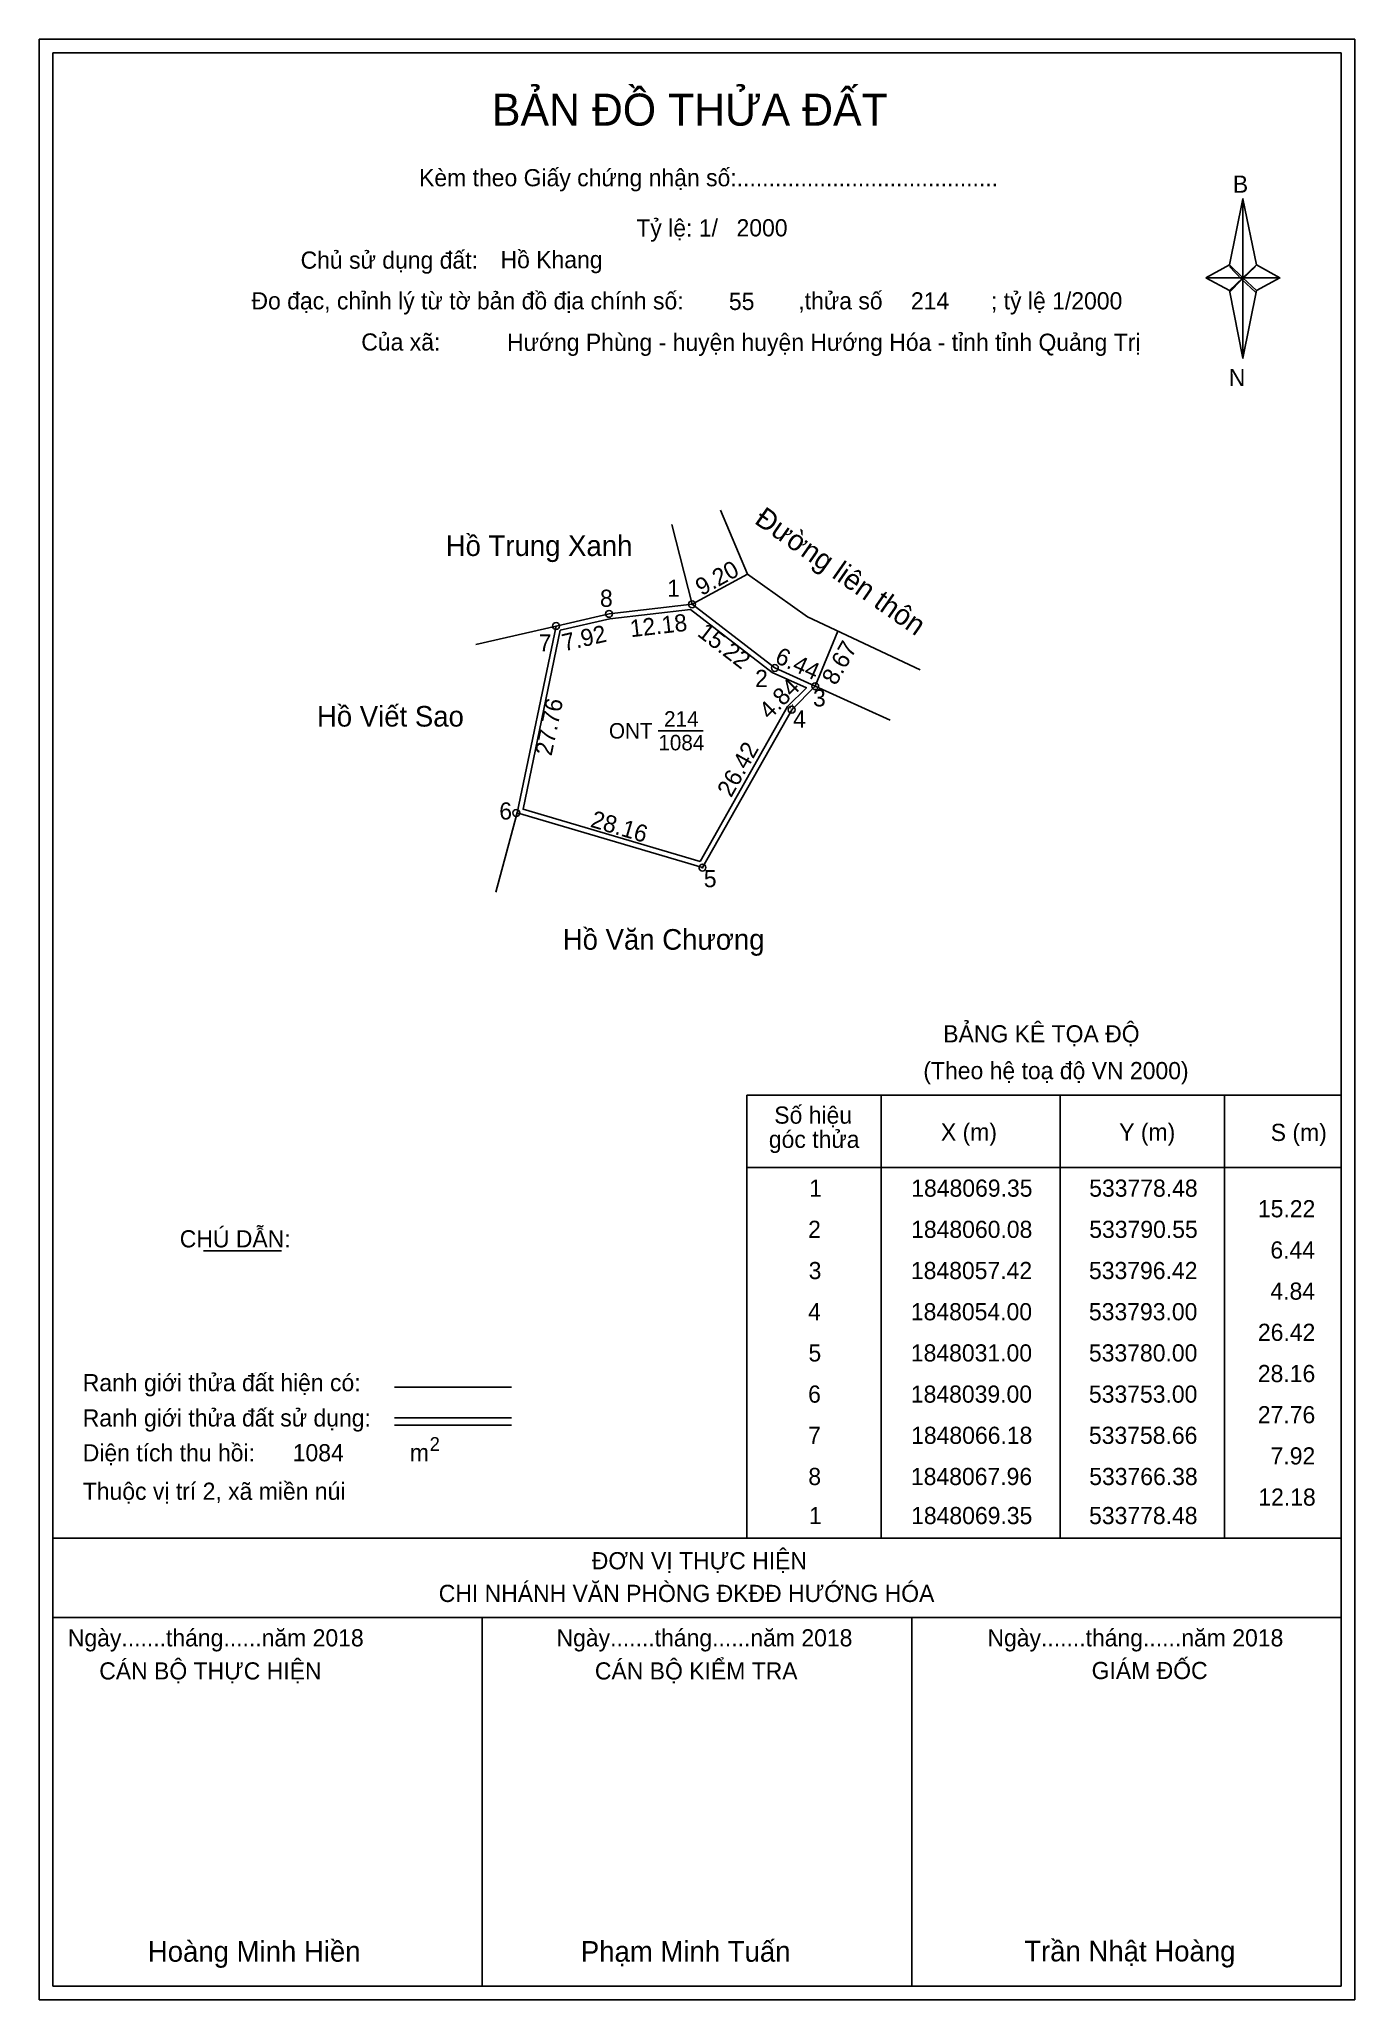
# Model space of a CAD drawing. Extents: x 533683 to 533875, y 1847866 to 1848152.
import ezdxf

# ---------------------------------------------------------------- set-up
doc = ezdxf.new("R2010")
doc.units = 0
for name, color, linetype in [('Level 1', 7, 'Continuous'), ('Level 10', 7, 'Continuous'), ('Level 11', 7, 'Continuous'), ('Level 13', 7, 'Continuous'), ('Level 20', 7, 'Continuous'), ('Level 23', 7, 'Continuous'), ('Level 27', 7, 'Continuous'), ('Level 3', 7, 'Continuous'), ('Level 36', 7, 'Continuous'), ('Level 49', 7, 'Continuous'), ('Level 5', 7, 'Continuous'), ('Level 53', 7, 'Continuous'), ('Level 55', 7, 'Continuous'), ('Level 6', 7, 'Continuous'), ('Level 63', 7, 'Continuous'), ('Level 9', 7, 'Continuous')]:
    doc.layers.add(name, color=color, linetype=linetype)

msp = doc.modelspace()

# ---------------------------------------------------------------- linework, layer by layer
at = {"layer": 'Level 1'}
for p, q in [((533685.35, 1848149.66), (533685.35, 1848149.66)), ((533856.77, 1848118.78), (533858.74, 1848128.42)), ((533858.74, 1848128.42), (533858.74, 1848116.89)), ((533858.74, 1848128.42), (533860.71, 1848118.78)), ((533853.33, 1848116.89), (533856.77, 1848118.78)), ((533856.77, 1848118.78), (533858.74, 1848116.89)), ((533858.59, 1848116.68), (533856.77, 1848118.56)), ((533860.56, 1848118.56), (533858.59, 1848116.68)), ((533858.59, 1848116.68), (533860.56, 1848118.56)), ((533860.71, 1848118.78), (533858.74, 1848116.89)), ((533858.74, 1848116.89), (533856.77, 1848115.05)), ((533858.59, 1848116.68), (533856.77, 1848114.84)), ((533856.77, 1848114.84), (533858.59, 1848116.68)), ((533856.77, 1848115.05), (533858.74, 1848105.2)), ((533860.56, 1848114.84), (533858.59, 1848116.68)), ((533858.74, 1848116.89), (533858.74, 1848105.2)), ((533858.74, 1848116.89), (533864.15, 1848116.89)), ((533858.74, 1848116.89), (533860.71, 1848115.05)), ((533860.71, 1848115.05), (533858.74, 1848105.2)), ((533860.71, 1848115.05), (533864.15, 1848116.89)), ((533786.45, 1847997.83), (533873.05, 1847997.83)), ((533806.04, 1847933.31), (533806.04, 1847997.83)), ((533832.11, 1847933.31), (533832.11, 1847997.83)), ((533856.08, 1847997.83), (533856.08, 1847933.31)), ((533786.45, 1847987.31), (533873.05, 1847987.31)), ((533707.27, 1847975.17), (533718.67, 1847975.17)), ((533735.13, 1847955.32), (533752.15, 1847955.32)), ((533735.13, 1847950.87), (533752.15, 1847950.87)), ((533735.13, 1847949.78), (533752.15, 1847949.78)), ((533792.18, 1847933.31), (533685.35, 1847933.31)), ((533873.05, 1847933.31), (533768.21, 1847933.31)), ((533786.45, 1847933.31), (533873.05, 1847933.31)), ((533873.05, 1847921.76), (533685.35, 1847921.76)), ((533685.35, 1847868.09), (533685.35, 1847921.76)), ((533873.05, 1847868.09), (533873.05, 1847868.09))]:
    msp.add_line(p, q, dxfattribs=at)
for points in [[(533856.77, 1848118.78), (533858.74, 1848128.42), (533858.74, 1848116.89)], [(533858.74, 1848116.89), (533860.71, 1848118.78), (533864.15, 1848116.89)], [(533853.33, 1848116.89), (533856.77, 1848115.05), (533858.74, 1848116.89)], [(533858.74, 1848116.89), (533858.74, 1848105.2), (533860.71, 1848115.05)]]:
    msp.add_lwpolyline(points, close=True, dxfattribs=at)
at = {"layer": 'Level 10'}
for points in [[(533766.38, 1848067.96), (533778.48, 1848069.35), (533790.55, 1848060.08), (533796.42, 1848057.42), (533793, 1848054), (533780, 1848031), (533753, 1848039), (533758.66, 1848066.18)], [(533779.65, 1848031.87), (533753.85, 1848039.51), (533759.28, 1848065.57), (533766.5, 1848067.24), (533778.27, 1848068.59), (533790.17, 1848059.44), (533795.15, 1848057.19), (533792.41, 1848054.45)]]:
    msp.add_lwpolyline(points, close=True, dxfattribs=at)
at = {"layer": 'Level 11'}
for p, q in [((533786.56, 1848073.75), (533778.48, 1848069.35)), ((533799.7, 1848065.44), (533796.42, 1848057.42))]:
    msp.add_line(p, q, dxfattribs=at)
for centre in [(533778.48, 1848069.35), (533758.66, 1848066.18), (533766.38, 1848067.96), (533790.55, 1848060.08), (533796.42, 1848057.42), (533793, 1848054), (533752.87, 1848038.96), (533780, 1848031)]:
    msp.add_circle(centre, 0.5, dxfattribs=at)
at = {"layer": 'Level 20'}
for p, q in [((533778.48, 1848069.35), (533790.55, 1848060.08)), ((533753, 1848039), (533758.66, 1848066.18)), ((533758.66, 1848066.18), (533766.38, 1848067.96))]:
    msp.add_line(p, q, dxfattribs=at)
at = {"layer": 'Level 23'}
msp.add_line((533811.71, 1848059.81), (533795.28, 1848067.52), dxfattribs=at)
msp.add_lwpolyline([(533795.28, 1848067.52), (533786.56, 1848073.75), (533782.63, 1848083.08)], dxfattribs=at)
at = {"layer": 'Level 27'}
for p, q in [((533778.48, 1848069.35), (533775.51, 1848080.98)), ((533758.66, 1848066.18), (533746.96, 1848063.49)), ((533796.42, 1848057.42), (533807.36, 1848052.49)), ((533753, 1848039), (533749.87, 1848027.41))]:
    msp.add_line(p, q, dxfattribs=at)
at = {"layer": 'Level 3'}
msp.add_line((533786.45, 1847997.83), (533786.45, 1847933.31), dxfattribs=at)
at = {"layer": 'Level 5'}
for p, q in [((533685.35, 1847921.76), (533685.35, 1847868.09)), ((533685.35, 1847921.76), (533685.35, 1847868.09)), ((533747.92, 1847921.76), (533747.92, 1847868.09)), ((533810.48, 1847921.76), (533810.48, 1847868.09))]:
    msp.add_line(p, q, dxfattribs=at)
at = {"layer": 'Level 63'}
for points in [[(533683.35, 1848151.66), (533875.05, 1848151.66), (533875.05, 1847866.09), (533683.35, 1847866.09)], [(533685.35, 1848149.66), (533873.05, 1848149.66), (533873.05, 1847868.09), (533685.35, 1847868.09)]]:
    msp.add_lwpolyline(points, close=True, dxfattribs=at)
at = {"layer": 'Level 9'}
msp.add_line((533773.56, 1848050.93), (533780.1, 1848050.93), dxfattribs=at)

# ---------------------------------------------------------------- texts
at = {"layer": 'Level 1'}
for s, height, p in [('BẢN ĐỒ THỬA ĐẤT', 4.6657, (533749.32, 1848139.07)), ('Kèm theo Giấy chứng nhận số:.........................................', 2.5, (533738.7, 1848130.24)), ('B', 2.5, (533857.28, 1848129.3)), ('Chủ sử dụng đất:', 2.5, (533721.44, 1848118.24)), ('Đo đạc, chỉnh lý từ tờ bản đồ địa chính số:                  ,thửa số                 ; tỷ lệ 1/2000', 2.5, (533714.28, 1848112.31)), ('Của xã:', 2.5, (533730.28, 1848106.31)), ('N', 2.5, (533856.68, 1848101.13)), ('BẢNG KÊ TỌA ĐỘ', 2.5, (533815.08, 1848005.54)), ('(Theo hệ toạ độ VN 2000)', 2.5, (533812.18, 1848000.18)), ('Số hiệu', 2.5, (533790.46, 1847993.7)), ('góc thửa', 2.5, (533789.67, 1847990.17)), ('X (m)', 2.5, (533814.74, 1847991.23)), ('Y (m)', 2.5, (533840.72, 1847991.23)), ('S (m)', 2.5, (533862.8, 1847991.18)), ('CHÚ DẪN:', 2.5, (533703.83, 1847975.68)), ('Ranh giới thửa đất hiện có:', 2.5, (533689.7, 1847954.73)), ('Ranh giới thửa đất sử dụng:', 2.5, (533689.7, 1847949.59)), ('Diện tích thu hồi:', 2.5, (533689.7, 1847944.51)), ('m', 2.5, (533737.36, 1847944.53)), ('2', 2, (533740.25, 1847946.04)), ('Thuộc vị trí 2, xã miền núi', 2.5, (533689.7, 1847938.91)), ('ĐƠN VỊ THỰC HIỆN', 2.5, (533763.87, 1847928.79)), ('CHI NHÁNH VĂN PHÒNG ĐKĐĐ HƯỚNG HÓA', 2.5, (533741.57, 1847924.03)), ('Ngày.......tháng......năm 2018', 2.5, (533687.52, 1847917.56)), ('Ngày.......tháng......năm 2018', 2.5, (533758.73, 1847917.56)), ('Ngày.......tháng......năm 2018', 2.5, (533821.52, 1847917.56)), ('CÁN BỘ THỰC HIỆN', 2.5, (533692.1, 1847912.74)), ('CÁN BỘ KIỂM TRA', 2.5, (533764.32, 1847912.74)), ('GIÁM ĐỐC', 2.5, (533836.7, 1847912.8)), ('Hoàng Minh Hiền', 3, (533699.18, 1847871.63)), ('Phạm Minh Tuấn', 3, (533762.28, 1847871.63)), ('Trần Nhật Hoàng', 3, (533826.88, 1847871.68))]:
    msp.add_text(s, height=height, dxfattribs=at).set_placement(p)
at = {"layer": 'Level 11'}
msp.add_text('Tỷ lệ: 1/', height=2.5, dxfattribs=at).set_placement((533770.36, 1848122.92))
at = {"layer": 'Level 13'}
for s, p in [('ONT', (533766.37, 1848049.8)), ('214', (533774.4, 1848051.53)), ('1084', (533773.57, 1848048.08))]:
    msp.add_text(s, height=2.25, dxfattribs=at).set_placement(p)
at = {"layer": 'Level 36'}
msp.add_text('Đường liên thôn', height=3, rotation=325.0376, dxfattribs=at).set_placement((533787.41, 1848081.25))
for s, p in [('Hồ Trung Xanh', (533742.58, 1848076.39)), ('Hồ Viết Sao', (533723.82, 1848051.54)), ('Hồ Văn Chương', (533759.64, 1848019.04))]:
    msp.add_text(s, height=3, dxfattribs=at).set_placement(p)
at = {"layer": 'Level 49'}
for s, rotation, p in [('9.20', 28.8924, (533779.86, 1848070.53)), ('7.92', 12.9838, (533759.85, 1848062.49)), ('12.18', 6.5532, (533769.57, 1848064.55)), ('15.22', 322.4576, (533779.1, 1848064.87)), ('6.44', 335.6666, (533790.39, 1848060.92)), ('8.67', 60.5241, (533799.42, 1848057.4)), ('4.84', 45, (533789.76, 1848052.45)), ('27.76', 78.2368, (533758, 1848047.16)), ('26.42', 60.5241, (533784.17, 1848041.08)), ('28.16', 343.4956, (533763.53, 1848036.97))]:
    msp.add_text(s, height=2.5, rotation=rotation, dxfattribs=at).set_placement(p)
at = {"layer": 'Level 53'}
for s, p in [('1', (533795.54, 1847983.06)), ('1848069.35', (533810.42, 1847983.06)), ('533778.48', (533836.35, 1847983.06)), ('15.22', (533860.93, 1847980.06)), ('2', (533795.39, 1847977.06)), ('1848060.08', (533810.4, 1847977.06)), ('533790.55', (533836.36, 1847977.06)), ('6.44', (533862.75, 1847974.06)), ('3', (533795.47, 1847971.06)), ('1848057.42', (533810.37, 1847971.06)), ('533796.42', (533836.32, 1847971.06)), ('4.84', (533862.75, 1847968.06)), ('4', (533795.38, 1847965.06)), ('1848054.00', (533810.36, 1847965.06)), ('533793.00', (533836.31, 1847965.06)), ('26.42', (533860.93, 1847962.06)), ('5', (533795.44, 1847959.06)), ('1848031.00', (533810.36, 1847959.06)), ('533780.00', (533836.31, 1847959.06)), ('28.16', (533860.92, 1847956.06)), ('6', (533795.39, 1847953.06)), ('1848039.00', (533810.36, 1847953.06)), ('533753.00', (533836.31, 1847953.06)), ('27.76', (533860.92, 1847950.06)), ('7', (533795.4, 1847947.06)), ('1848066.18', (533810.4, 1847947.06)), ('533758.66', (533836.31, 1847947.06)), ('7.92', (533862.78, 1847944.06)), ('8', (533795.42, 1847941.06)), ('1848067.96', (533810.37, 1847941.06)), ('533766.38', (533836.35, 1847941.06)), ('12.18', (533860.99, 1847938.06)), ('1', (533795.52, 1847935.37)), ('1848069.35', (533810.4, 1847935.37)), ('533778.48', (533836.33, 1847935.37))]:
    msp.add_text(s, height=2.5, dxfattribs=at).set_placement(p)
at = {"layer": 'Level 55'}
for s, height, p in [('0', 0.22, (533778.4, 1848069.13)), ('0', 0.22, (533778.4, 1848069.13)), ('182', 0.22, (533796.18, 1848057.2)), ('182', 0.22, (533796.18, 1848057.2)), ('0', 0.22, (533796.34, 1848057.2)), ('0', 0.22, (533796.34, 1848057.2)), ('4', 0.8, (533792.72, 1848054)), ('182', 0.22, (533792.76, 1848053.78)), ('182', 0.22, (533792.76, 1848053.78)), ('182', 0.22, (533752.76, 1848038.78)), ('182', 0.22, (533752.76, 1848038.78)), ('181', 0.22, (533752.78, 1848038.78)), ('182', 0.22, (533779.76, 1848030.78)), ('182', 0.22, (533779.76, 1848030.78))]:
    msp.add_text(s, height=height, dxfattribs=at).set_placement(p)
at = {"layer": 'Level 6'}
for s, p in [('2000', (533784.96, 1848122.94)), ('Hồ Khang', (533750.57, 1848118.31)), ('55', (533783.85, 1848112.22)), ('214', (533810.37, 1848112.3)), (' Hướng Phùng - huyện huyện Hướng Hóa - tỉnh tỉnh Quảng Trị', (533750.59, 1848106.27)), ('1084', (533720.29, 1847944.52))]:
    msp.add_text(s, height=2.5, dxfattribs=at).set_placement(p)
at = {"layer": 'Level 9'}
for s, p in [('8', (533765.06, 1848068.98)), ('1', (533774.85, 1848070.44)), ('7', (533756.13, 1848062.48)), ('2', (533787.67, 1848057.3)), ('3', (533796.1, 1848054.47)), ('4', (533793.21, 1848051.4)), ('6', (533750.39, 1848038)), ('5', (533780.19, 1848028.14))]:
    msp.add_text(s, height=2.5, dxfattribs=at).set_placement(p)

doc.saveas('drawing.dxf')
